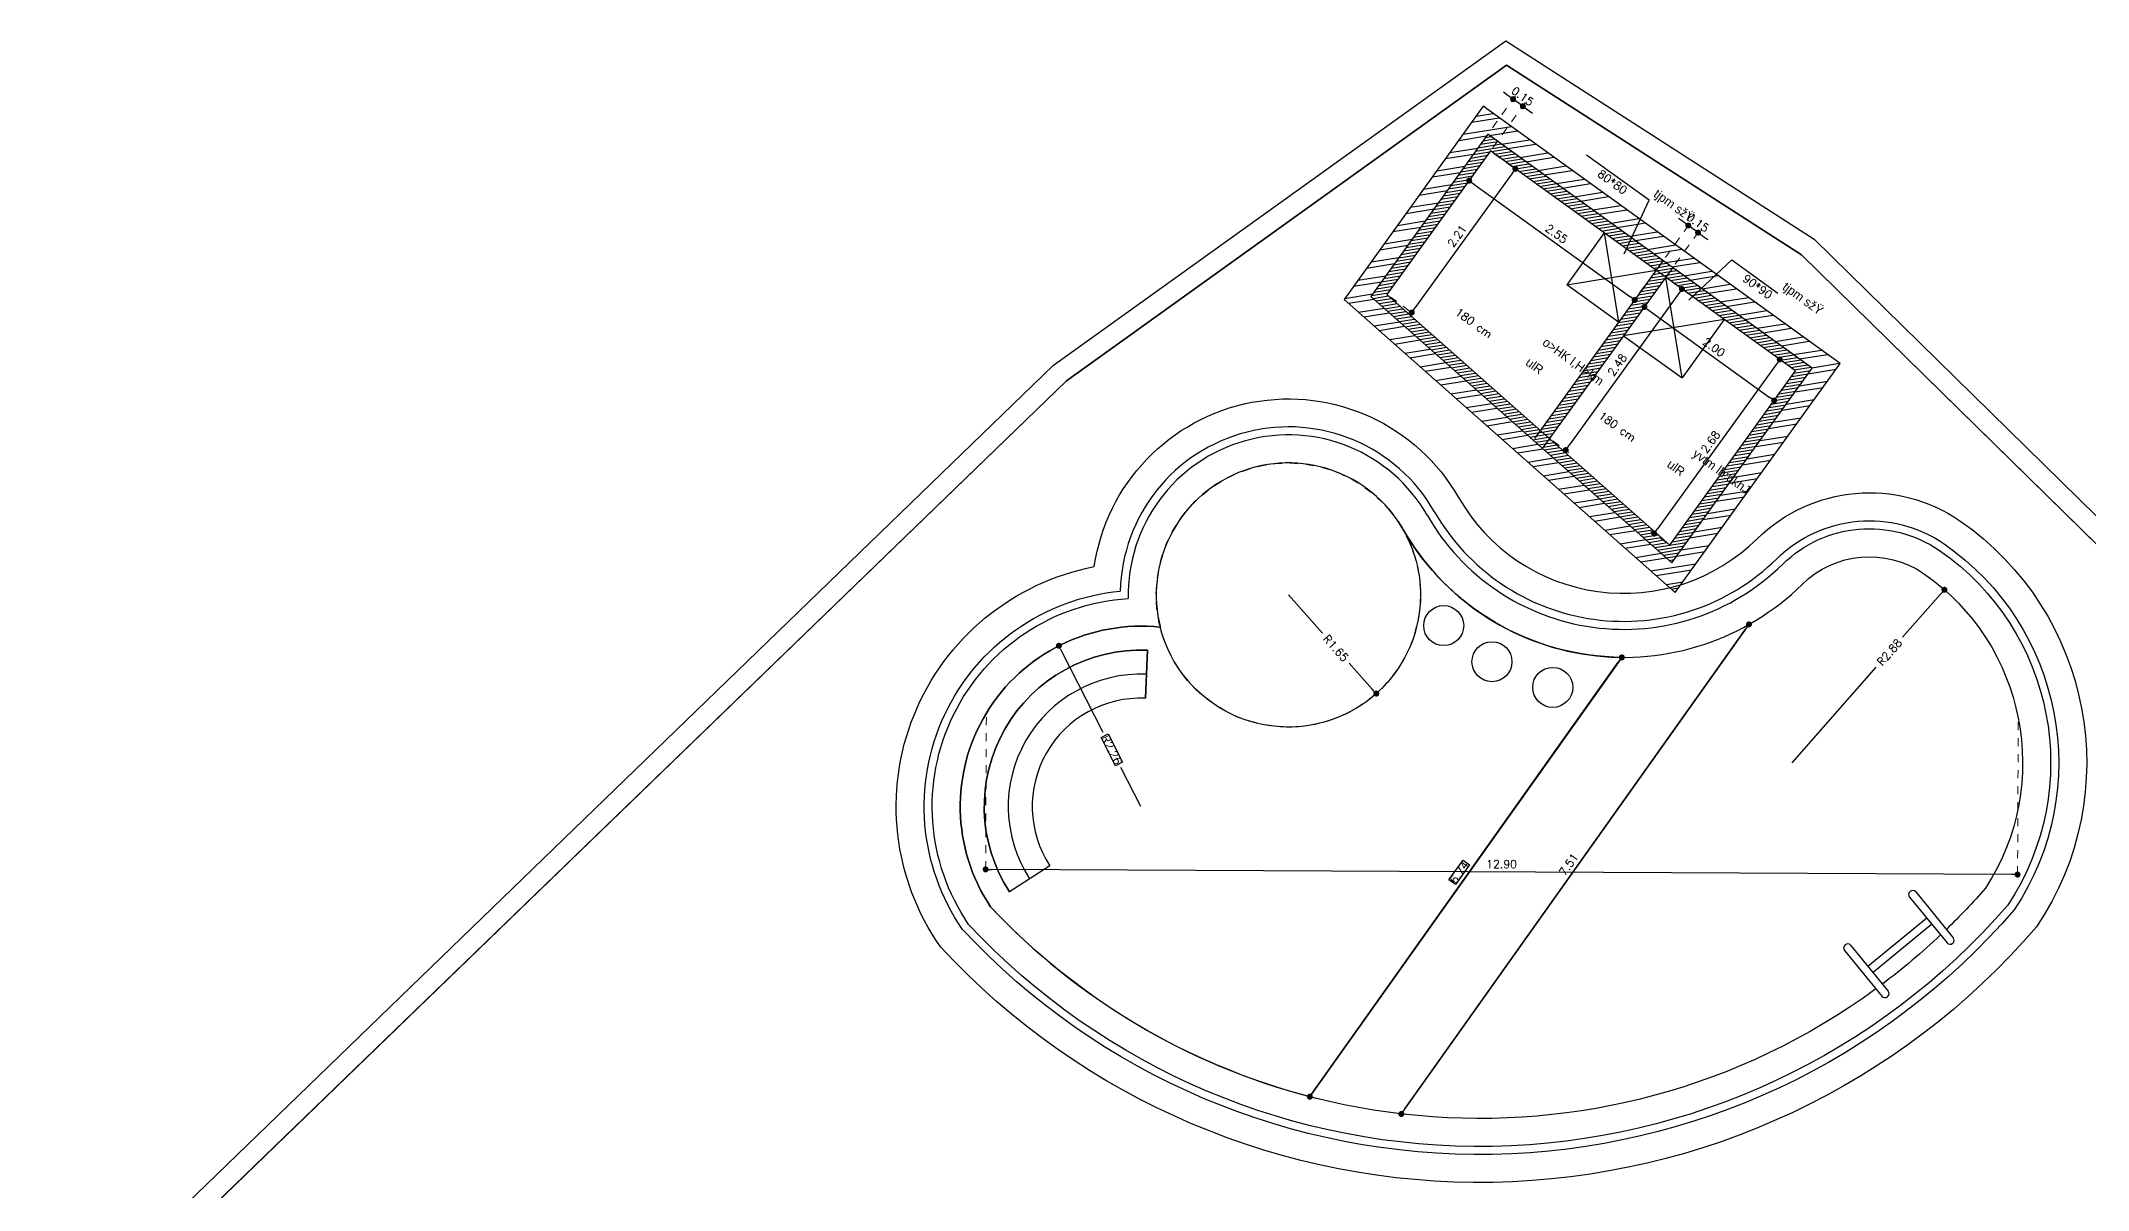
# Model space of a CAD drawing. Header units: metres. Extents: x 2217 to 2595, y -381 to -273.
# Drawn here: x 2531.58 to 2557.17, y -339.28 to -324.91 of the extents above; entities that cross this region are included whole.
import ezdxf

# ---------------------------------------------------------------- set-up
doc = ezdxf.new("R2010")
doc.units = ezdxf.units.M
doc.header["$LTSCALE"] = 0.5
doc.header["$MEASUREMENT"] = 0
doc.header["$PDMODE"] = 3
doc.header["$PDSIZE"] = -1
doc.linetypes.add('DASHED2', pattern=[0.375, 0.25, -0.125])
doc.linetypes.add('DOT2', pattern=[0.125, 0, -0.125])
for name, color, linetype in [('A-HAT', 25, 'Continuous'), ('A-POOL', 152, 'Continuous'), ('A-TXT', 3, 'Continuous')]:
    doc.layers.add(name, color=color, linetype=linetype)
doc.layers.add('A-Wall', color=7, linetype='Continuous', lineweight=30)
doc.styles.add('DM', font='XARB.shx')
doc.styles.add('ROMANS', font='romans.shx')
doc.dimstyles.new('dim50 new', dxfattribs={"dimscale": 50, "dimtxt": 0.002, "dimasz": 0.0015, "dimexe": 0.001, "dimexo": 0.001, "dimgap": 0.001, "dimtad": 1, "dimzin": 0, "dimdsep": 46, "dimtxsty": 'ROMANS', "dimblk": 'DOT', "dimcen": 0, "dimclrd": 5, "dimclre": 1, "dimclrt": 7, "dimadec": 0, "dimazin": 0, "dimtfac": 1, "dimtix": 1, "dimtmove": 2, "dimatfit": 3, "dimldrblk": 'DTICK', "dimfxl": 1, "dimtolj": 1, "dimtzin": 0, "dimlwe": 20, "dimarcsym": 0})
pattern_1 = [(9.203515, (816.0017, -1314.4477), (-0.031788424, 0.196191383), []), (9.203515, (816.0777, -1314.5025), (-0.031788424, 0.196191383), [])]
pattern_2 = [(9.2035155, (816.001703, -1314.44771), (-0.0059978158, 0.037017242), [])]

# ---------------------------------------------------------------- blocks, each defined once
blk = doc.blocks.new('_Dot')
at = {"color": 0, "linetype": 'ByBlock', "lineweight": -2}
blk.add_line((-0.5, 0), (-1, 0), dxfattribs=at)
at = {"color": 0, "linetype": 'ByBlock', "const_width": 0.5}
blk.add_lwpolyline([(-0.25, 0, 1), (0.25, 0, 1)], format="xyb", close=True, dxfattribs=at)
blk = doc.blocks.new('*D262')
at = {"layer": 'A-HAT', "color": 5, "lineweight": -2, "ltscale": 0.5, "transparency": 16777216}
for p, q in [((2547.174, -331.839), (2547.601, -332.317)), ((2548.223, -333.016), (2547.933, -332.691))]:
    blk.add_line(p, q, dxfattribs=at)
at = {"layer": 'DEFPOINTS', "color": 0, "ltscale": 0.5, "transparency": 16777216}
for p in [(2547.174, -331.839), (2548.273, -333.072)]:
    blk.add_point(p, dxfattribs=at)
at = {"layer": 'A-HAT', "color": 5, "lineweight": -2, "ltscale": 0.5, "transparency": 16777216, "xscale": 0.075, "yscale": 0.075, "zscale": 0.075, "rotation": 311.7055701037447}
blk.add_blockref('_Dot', (2548.273, -333.072), dxfattribs=at)
at = {"layer": 'A-HAT', "color": 7, "ltscale": 0.5, "transparency": 16777216, "insert": (2547.767, -332.504), "char_height": 0.1, "attachment_point": 5, "rotation": 311.7056, "style": 'ROMANS'}
blk.add_mtext('\\A1;R1.65', dxfattribs=at)
blk = doc.blocks.new('DTICK')
for p, q in [((-1.21, 0), (1.21, 0)), ((0, 1.21), (0, -1.21))]:
    blk.add_line(p, q)
at = {"color": 3}
blk.add_line((-0.63, -0.63), (0.63, 0.63), dxfattribs=at)
blk = doc.blocks.new('*D263')
at = {"layer": 'A-HAT', "color": 5, "lineweight": -2, "ltscale": 0.5, "transparency": 16777216}
for p, q in [((2544.34, -332.541), (2544.854, -333.552)), ((2545.329, -334.485), (2545.081, -333.997))]:
    blk.add_line(p, q, dxfattribs=at)
at = {"layer": 'DEFPOINTS', "color": 0, "ltscale": 0.5, "transparency": 16777216}
for p in [(2544.306, -332.474), (2545.329, -334.485)]:
    blk.add_point(p, dxfattribs=at)
at = {"layer": 'A-HAT', "color": 5, "lineweight": -2, "ltscale": 0.5, "transparency": 16777216, "xscale": 0.075, "yscale": 0.075, "zscale": 0.075, "rotation": 116.9450805327346}
blk.add_blockref('_Dot', (2544.306, -332.474), dxfattribs=at)
at = {"layer": 'A-HAT', "color": 7, "ltscale": 0.5, "transparency": 16777216, "insert": (2544.967, -333.775), "char_height": 0.1, "attachment_point": 5, "rotation": 296.9451, "style": 'ROMANS'}
blk.add_mtext('\\A1;R2.26', dxfattribs=at)
blk = doc.blocks.new('*D264')
at = {"layer": 'A-HAT', "color": 5, "lineweight": -2, "ltscale": 0.5, "transparency": 16777216}
for p, q in [((2555.324, -331.83), (2554.852, -332.367)), ((2553.473, -333.936), (2554.522, -332.743))]:
    blk.add_line(p, q, dxfattribs=at)
at = {"layer": 'DEFPOINTS', "color": 0, "ltscale": 0.5, "transparency": 16777216}
for p in [(2555.374, -331.774), (2553.473, -333.936)]:
    blk.add_point(p, dxfattribs=at)
at = {"layer": 'A-HAT', "color": 5, "lineweight": -2, "ltscale": 0.5, "transparency": 16777216, "xscale": 0.075, "yscale": 0.075, "zscale": 0.075, "rotation": 48.67147815650808}
blk.add_blockref('_Dot', (2555.374, -331.774), dxfattribs=at)
at = {"layer": 'A-HAT', "color": 7, "ltscale": 0.5, "transparency": 16777216, "insert": (2554.687, -332.555), "char_height": 0.1, "attachment_point": 5, "rotation": 48.6715, "style": 'ROMANS'}
blk.add_mtext('\\A1;R2.88', dxfattribs=at)
blk = doc.blocks.new('*D265')
at = {"layer": 'A-HAT', "color": 1, "linetype": 'DOT2', "lineweight": 20, "ltscale": 0.5, "transparency": 16777216}
for p, q in [((2543.399, -333.365), (2543.39, -335.32)), ((2556.297, -333.43), (2556.288, -335.385))]:
    blk.add_line(p, q, dxfattribs=at)
at = {"layer": 'A-HAT', "color": 5, "lineweight": -2, "ltscale": 0.5, "transparency": 16777216}
blk.add_line((2556.213, -335.335), (2543.465, -335.27), dxfattribs=at)
at = {"layer": 'DEFPOINTS', "color": 0, "ltscale": 0.5, "transparency": 16777216}
for p in [(2543.4, -333.315), (2556.298, -333.38), (2543.39, -335.27)]:
    blk.add_point(p, dxfattribs=at)
at = {"layer": 'A-HAT', "color": 5, "lineweight": -2, "ltscale": 0.5, "transparency": 16777216, "xscale": 0.075, "yscale": 0.075, "zscale": 0.075}
for p, rotation in [((2543.39, -335.27), 179.7089943844495), ((2556.288, -335.335), 359.7089943844495)]:
    blk.add_blockref('_Dot', p, dxfattribs=dict(at, rotation=rotation))
at = {"layer": 'A-HAT', "color": 7, "ltscale": 0.5, "transparency": 16777216, "insert": (2549.839, -335.203), "char_height": 0.1, "attachment_point": 5, "rotation": 359.709, "style": 'ROMANS'}
blk.add_mtext('\\A1;12.90', dxfattribs=at)
blk = doc.blocks.new('*D266')
at = {"layer": 'A-HAT', "color": 5, "lineweight": -2, "ltscale": 0.5, "transparency": 16777216}
blk.add_line((2547.485, -338.05), (2551.298, -332.68), dxfattribs=at)
at = {"layer": 'DEFPOINTS', "color": 0, "ltscale": 0.5, "transparency": 16777216}
for p in [(2551.342, -332.619), (2551.342, -332.619), (2547.442, -338.111)]:
    blk.add_point(p, dxfattribs=at)
at = {"layer": 'A-HAT', "color": 5, "lineweight": -2, "ltscale": 0.5, "transparency": 16777216, "xscale": 0.075, "yscale": 0.075, "zscale": 0.075}
for p, rotation in [((2551.342, -332.619), 54.62212161036442), ((2547.442, -338.111), 234.6221216103644)]:
    blk.add_blockref('_Dot', p, dxfattribs=dict(at, rotation=rotation))
at = {"layer": 'A-HAT', "color": 7, "ltscale": 0.5, "transparency": 16777216, "insert": (2549.31, -335.307), "char_height": 0.1, "attachment_point": 5, "rotation": 54.6221, "style": 'ROMANS'}
blk.add_mtext('\\A1;6.74', dxfattribs=at)
blk = doc.blocks.new('*D267')
at = {"layer": 'A-HAT', "color": 5, "lineweight": -2, "ltscale": 0.5, "transparency": 16777216}
blk.add_line((2548.629, -338.265), (2552.888, -332.268), dxfattribs=at)
at = {"layer": 'DEFPOINTS', "color": 0, "ltscale": 0.5, "transparency": 16777216}
for p in [(2552.931, -332.207), (2552.931, -332.207), (2548.586, -338.327)]:
    blk.add_point(p, dxfattribs=at)
at = {"layer": 'A-HAT', "color": 5, "lineweight": -2, "ltscale": 0.5, "transparency": 16777216, "xscale": 0.075, "yscale": 0.075, "zscale": 0.075}
for p, rotation in [((2552.931, -332.207), 54.62212161036656), ((2548.586, -338.327), 234.6221216103665)]:
    blk.add_blockref('_Dot', p, dxfattribs=dict(at, rotation=rotation))
at = {"layer": 'A-HAT', "color": 7, "ltscale": 0.5, "transparency": 16777216, "insert": (2550.677, -335.209), "char_height": 0.1, "attachment_point": 5, "rotation": 54.6221, "style": 'ROMANS'}
blk.add_mtext('\\A1;7.51', dxfattribs=at)
blk = doc.blocks.new('*D268')
at = {"layer": 'A-HAT', "color": 1, "linetype": 'DOT2', "lineweight": 20, "ltscale": 0.5, "transparency": 16777216}
for p, q in [((2549.742, -326.318), (2550.052, -326.541)), ((2548.447, -328.113), (2548.756, -328.337))]:
    blk.add_line(p, q, dxfattribs=at)
at = {"layer": 'A-HAT', "color": 5, "lineweight": -2, "ltscale": 0.5, "transparency": 16777216}
blk.add_line((2549.967, -326.573), (2548.76, -328.247), dxfattribs=at)
at = {"layer": 'DEFPOINTS', "color": 0, "ltscale": 0.5, "transparency": 16777216}
for p in [(2549.701, -326.288), (2548.406, -328.084), (2548.716, -328.308)]:
    blk.add_point(p, dxfattribs=at)
at = {"layer": 'A-HAT', "color": 5, "lineweight": -2, "ltscale": 0.5, "transparency": 16777216, "xscale": 0.075, "yscale": 0.075, "zscale": 0.075}
for p, rotation in [((2550.011, -326.512), 54.20351547663004), ((2548.716, -328.308), 234.2035154766301)]:
    blk.add_blockref('_Dot', p, dxfattribs=dict(at, rotation=rotation))
at = {"layer": 'A-HAT', "color": 7, "ltscale": 0.5, "transparency": 16777216, "insert": (2549.282, -327.351), "char_height": 0.1, "attachment_point": 5, "rotation": 54.2035, "style": 'ROMANS'}
blk.add_mtext('\\A1;2.21', dxfattribs=at)
blk = doc.blocks.new('*D269')
at = {"layer": 'A-HAT', "color": 1, "linetype": 'DOT2', "lineweight": 20, "ltscale": 0.5, "transparency": 16777216}
for p, q in [((2549.672, -326.329), (2549.404, -326.7)), ((2551.74, -327.82), (2551.473, -328.191))]:
    blk.add_line(p, q, dxfattribs=at)
at = {"layer": 'A-HAT', "color": 5, "lineweight": -2, "ltscale": 0.5, "transparency": 16777216}
blk.add_line((2549.494, -326.703), (2551.441, -328.107), dxfattribs=at)
at = {"layer": 'DEFPOINTS', "color": 0, "ltscale": 0.5, "transparency": 16777216}
for p in [(2549.701, -326.288), (2551.769, -327.78), (2551.502, -328.151)]:
    blk.add_point(p, dxfattribs=at)
at = {"layer": 'A-HAT', "color": 5, "lineweight": -2, "ltscale": 0.5, "transparency": 16777216, "xscale": 0.075, "yscale": 0.075, "zscale": 0.075}
for p, rotation in [((2549.434, -326.659), 144.2035154766332), ((2551.502, -328.151), 324.2035154766332)]:
    blk.add_blockref('_Dot', p, dxfattribs=dict(at, rotation=rotation))
at = {"layer": 'A-HAT', "color": 7, "ltscale": 0.5, "transparency": 16777216, "insert": (2550.526, -327.324), "char_height": 0.1, "attachment_point": 5, "rotation": 324.2035, "style": 'ROMANS'}
blk.add_mtext('\\A1;2.55', dxfattribs=at)
blk = doc.blocks.new('*D270')
at = {"layer": 'A-HAT', "color": 1, "linetype": 'DOT2', "lineweight": 20, "ltscale": 0.5, "transparency": 16777216}
for p, q in [((2551.862, -327.908), (2551.594, -328.279)), ((2553.484, -329.078), (2553.217, -329.449))]:
    blk.add_line(p, q, dxfattribs=at)
at = {"layer": 'A-HAT', "color": 5, "lineweight": -2, "ltscale": 0.5, "transparency": 16777216}
blk.add_line((2551.684, -328.282), (2553.185, -329.364), dxfattribs=at)
at = {"layer": 'DEFPOINTS', "color": 0, "ltscale": 0.5, "transparency": 16777216}
for p in [(2551.891, -327.868), (2553.513, -329.037), (2553.246, -329.408)]:
    blk.add_point(p, dxfattribs=at)
at = {"layer": 'A-HAT', "color": 5, "lineweight": -2, "ltscale": 0.5, "transparency": 16777216, "xscale": 0.075, "yscale": 0.075, "zscale": 0.075}
for p, rotation in [((2551.624, -328.238), 144.2035154766332), ((2553.246, -329.408), 324.2035154766332)]:
    blk.add_blockref('_Dot', p, dxfattribs=dict(at, rotation=rotation))
at = {"layer": 'A-HAT', "color": 7, "ltscale": 0.5, "transparency": 16777216, "insert": (2552.493, -328.742), "char_height": 0.1, "attachment_point": 5, "rotation": 324.2035, "style": 'ROMANS'}
blk.add_mtext('\\A1;2.00', dxfattribs=at)
blk = doc.blocks.new('*D271')
at = {"layer": 'A-HAT', "color": 5, "lineweight": -2, "ltscale": 0.5, "transparency": 16777216}
blk.add_line((2553.272, -328.956), (2551.789, -331.011), dxfattribs=at)
at = {"layer": 'A-HAT', "color": 1, "linetype": 'DOT2', "lineweight": 20, "ltscale": 0.5, "transparency": 16777216}
for p, q in [((2553.473, -329.008), (2553.275, -328.866)), ((2551.903, -331.185), (2551.705, -331.043))]:
    blk.add_line(p, q, dxfattribs=at)
at = {"layer": 'DEFPOINTS', "color": 0, "ltscale": 0.5, "transparency": 16777216}
for p in [(2553.513, -329.037), (2551.746, -331.072), (2551.943, -331.215)]:
    blk.add_point(p, dxfattribs=at)
at = {"layer": 'A-HAT', "color": 5, "lineweight": -2, "ltscale": 0.5, "transparency": 16777216, "xscale": 0.075, "yscale": 0.075, "zscale": 0.075}
for p, rotation in [((2553.316, -328.895), 54.20351547663004), ((2551.746, -331.072), 234.2035154766301)]:
    blk.add_blockref('_Dot', p, dxfattribs=dict(at, rotation=rotation))
at = {"layer": 'A-HAT', "color": 7, "ltscale": 0.5, "transparency": 16777216, "insert": (2552.45, -329.925), "char_height": 0.1, "attachment_point": 5, "rotation": 54.2035, "style": 'ROMANS'}
blk.add_mtext('\\A1;2.68', dxfattribs=at)
blk = doc.blocks.new('*D272')
at = {"layer": 'A-HAT', "color": 1, "linetype": 'DOT2', "lineweight": 20, "ltscale": 0.5, "transparency": 16777216}
for p, q in [((2551.886, -327.618), (2552.202, -327.18)), ((2552.008, -327.705), (2552.324, -327.267))]:
    blk.add_line(p, q, dxfattribs=at)
at = {"layer": 'A-HAT', "color": 5, "lineweight": -2, "ltscale": 0.5, "transparency": 16777216}
for p, q in [((2552.112, -327.176), (2552.051, -327.132)), ((2552.295, -327.308), (2552.173, -327.22)), ((2552.355, -327.352), (2552.416, -327.396))]:
    blk.add_line(p, q, dxfattribs=at)
at = {"layer": 'DEFPOINTS', "color": 0, "ltscale": 0.5, "transparency": 16777216}
for p in [(2552.173, -327.22), (2551.857, -327.658), (2551.979, -327.746)]:
    blk.add_point(p, dxfattribs=at)
at = {"layer": 'A-HAT', "color": 5, "lineweight": -2, "ltscale": 0.5, "transparency": 16777216, "xscale": 0.075, "yscale": 0.075, "zscale": 0.075}
for p, rotation in [((2552.173, -327.22), 324.2035154766332), ((2552.295, -327.308), 144.2035154766332)]:
    blk.add_blockref('_Dot', p, dxfattribs=dict(at, rotation=rotation))
at = {"layer": 'A-HAT', "color": 7, "ltscale": 0.5, "transparency": 16777216, "insert": (2552.292, -327.183), "char_height": 0.1, "attachment_point": 5, "rotation": 324.2035, "style": 'ROMANS'}
blk.add_mtext('\\A1;0.15', dxfattribs=at)
blk = doc.blocks.new('*D273')
at = {"layer": 'A-HAT', "color": 1, "linetype": 'DOT2', "lineweight": 20, "ltscale": 0.5, "transparency": 16777216}
for p, q in [((2549.609, -326.16), (2550.012, -325.6)), ((2549.73, -326.248), (2550.134, -325.688))]:
    blk.add_line(p, q, dxfattribs=at)
at = {"layer": 'A-HAT', "color": 5, "lineweight": -2, "ltscale": 0.5, "transparency": 16777216}
for p, q in [((2549.922, -325.597), (2549.861, -325.553)), ((2550.105, -325.729), (2549.983, -325.641)), ((2550.165, -325.773), (2550.226, -325.816))]:
    blk.add_line(p, q, dxfattribs=at)
at = {"layer": 'DEFPOINTS', "color": 0, "ltscale": 0.5, "transparency": 16777216}
for p in [(2549.983, -325.641), (2549.579, -326.201), (2549.701, -326.288)]:
    blk.add_point(p, dxfattribs=at)
at = {"layer": 'A-HAT', "color": 5, "lineweight": -2, "ltscale": 0.5, "transparency": 16777216, "xscale": 0.075, "yscale": 0.075, "zscale": 0.075}
for p, rotation in [((2549.983, -325.641), 324.2035154766332), ((2550.105, -325.729), 144.2035154766332)]:
    blk.add_blockref('_Dot', p, dxfattribs=dict(at, rotation=rotation))
at = {"layer": 'A-HAT', "color": 7, "ltscale": 0.5, "transparency": 16777216, "insert": (2550.102, -325.604), "char_height": 0.1, "attachment_point": 5, "rotation": 324.2035, "style": 'ROMANS'}
blk.add_mtext('\\A1;0.15', dxfattribs=at)
blk = doc.blocks.new('*D274')
at = {"layer": 'A-HAT', "color": 1, "linetype": 'DOT2', "lineweight": 20, "ltscale": 0.5, "transparency": 16777216}
for p, q in [((2551.932, -327.897), (2552.133, -328.042)), ((2550.479, -329.912), (2550.68, -330.057))]:
    blk.add_line(p, q, dxfattribs=at)
at = {"layer": 'A-HAT', "color": 5, "lineweight": -2, "ltscale": 0.5, "transparency": 16777216}
blk.add_line((2552.049, -328.074), (2550.683, -329.967), dxfattribs=at)
at = {"layer": 'DEFPOINTS', "color": 0, "ltscale": 0.5, "transparency": 16777216}
for p in [(2551.891, -327.868), (2550.438, -329.882), (2550.64, -330.028)]:
    blk.add_point(p, dxfattribs=at)
at = {"layer": 'A-HAT', "color": 5, "lineweight": -2, "ltscale": 0.5, "transparency": 16777216, "xscale": 0.075, "yscale": 0.075, "zscale": 0.075}
for p, rotation in [((2552.093, -328.013), 54.20351547663004), ((2550.64, -330.028), 234.2035154766301)]:
    blk.add_blockref('_Dot', p, dxfattribs=dict(at, rotation=rotation))
at = {"layer": 'A-HAT', "color": 7, "ltscale": 0.5, "transparency": 16777216, "insert": (2551.285, -328.962), "char_height": 0.1, "attachment_point": 5, "rotation": 54.2035, "style": 'ROMANS'}
blk.add_mtext('\\A1;2.48', dxfattribs=at)

msp = doc.modelspace()

# ---------------------------------------------------------------- hatches: boundary and pattern name
at = {"layer": 'A-HAT', "ltscale": 0.5}
h = msp.add_hatch(dxfattribs=at)
h.set_pattern_fill('ANSI32', color=256, scale=0.53, angle=-35.79648)
h.set_pattern_definition(pattern_1)
h.paths.add_polyline_path([(2554.0717, -328.9469), (2552.5226, -327.8298), (2552.3371, -328.0042), (2553.7227, -329.0034), (2551.9679, -331.4367), (2548.2049, -328.1066), (2549.6672, -326.0789), (2551.4641, -327.3747), (2551.571, -327.1436), (2549.6106, -325.7299), (2547.8698, -328.1439), (2552.0091, -331.807)])
h = msp.add_hatch(dxfattribs=at)
h.set_pattern_fill('ANSI31', color=256, scale=0.3, angle=-35.79648)
h.set_pattern_definition(pattern_2)
h.paths.add_polyline_path([(2553.7227, -329.0034), (2552.3371, -328.0042), (2552.2258, -328.1089), (2553.5132, -329.0373), (2551.9432, -331.2145), (2548.4059, -328.0842), (2549.7011, -326.2883), (2551.3999, -327.5133), (2551.4641, -327.3747), (2549.6672, -326.0789), (2548.2049, -328.1066), (2551.9679, -331.4367)])
h = msp.add_hatch(dxfattribs=at)
h.set_pattern_fill('ANSI32', color=256, scale=0.53, angle=-35.79648)
h.set_pattern_definition(pattern_1)
h.paths.add_polyline_path([(2552.5226, -327.8298), (2551.571, -327.1436), (2551.4641, -327.3747), (2552.3371, -328.0042)], flags=17)
h = msp.add_hatch(dxfattribs=at)
h.set_pattern_fill('ANSI31', color=256, scale=0.3, angle=-35.79648)
h.set_pattern_definition(pattern_2)
h.paths.add_polyline_path([(2551.8571, -327.6581), (2551.4641, -327.3747), (2551.3999, -327.5133), (2551.7694, -327.7798)], flags=17)
h = msp.add_hatch(dxfattribs=at)
h.set_pattern_fill('ANSI31', color=256, scale=0.3, angle=-35.79648)
h.set_pattern_definition(pattern_2)
h.paths.add_polyline_path([(2551.9788, -327.7459), (2551.8571, -327.6581), (2551.7694, -327.7798), (2551.891, -327.8675)], flags=17)
h = msp.add_hatch(dxfattribs=at)
h.set_pattern_fill('ANSI31', color=256, scale=0.3, angle=-35.79648)
h.set_pattern_definition(pattern_2)
h.paths.add_polyline_path([(2552.3371, -328.0042), (2551.9788, -327.7459), (2551.891, -327.8675), (2552.2258, -328.1089)], flags=17)
h = msp.add_hatch(dxfattribs=at)
h.set_pattern_fill('ANSI31', color=256, scale=0.3, angle=-35.79648)
h.set_pattern_definition(pattern_2)
h.paths.add_polyline_path([(2551.891, -327.8675), (2551.7694, -327.7798), (2550.3251, -329.7826), (2550.438, -329.8825)], flags=17)

# ---------------------------------------------------------------- linework, layer by layer
for p, q in [((2551.1205, -327.3119), (2550.6526, -327.9607)), ((2551.1205, -327.3119), (2551.3015, -328.4287)), ((2551.8571, -327.6581), (2550.2515, -329.8846)), ((2551.9788, -327.7459), (2550.3586, -329.9926)), ((2550.6526, -327.9607), (2551.7694, -327.7798)), ((2551.3015, -328.4287), (2550.6526, -327.9607)), ((2552.0946, -329.1239), (2551.891, -327.8675)), ((2552.621, -328.3939), (2551.3646, -328.5975)), ((2552.621, -328.3939), (2552.0946, -329.1239)), ((2551.3646, -328.5975), (2552.0946, -329.1239))]:
    msp.add_line(p, q, dxfattribs=at)
for points in [[(2554.0717, -328.9469), (2549.6106, -325.7299), (2547.8698, -328.1439), (2552.0091, -331.807)], [(2553.7227, -329.0034), (2549.6672, -326.0789), (2548.2049, -328.1066), (2551.9679, -331.4367)], [(2553.5132, -329.0373), (2549.7011, -326.2883), (2548.4059, -328.0842), (2551.9432, -331.2145)]]:
    msp.add_lwpolyline(points, close=True, dxfattribs=at)
for centre in [(2549.1151, -332.2217), (2549.7188, -332.6736), (2550.4785, -332.9946)]:
    msp.add_circle(centre, 0.25, dxfattribs=at)
at = {"layer": 'A-POOL', "ltscale": 0.5}
for p, q in [((2552.9312, -332.2069), (2548.5858, -338.3265)), ((2551.3419, -332.6186), (2547.442, -338.1107))]:
    msp.add_line(p, q, dxfattribs=at)
at = {"layer": 'A-POOL', "color": 31, "ltscale": 0.5, "true_color": 0xfecc66}
for p, q in [((2545.3869, -333.1304), (2545.4127, -332.5309)), ((2544.1914, -335.2241), (2543.6882, -335.551))]:
    msp.add_line(p, q, dxfattribs=at)
at = {"layer": 'A-POOL', "color": 32, "true_color": 0xcd6928}
for p, q in [((2554.9379, -335.6153), (2555.4068, -336.1869)), ((2555.0152, -335.5518), (2555.4841, -336.1235)), ((2555.154, -335.8786), (2554.4181, -336.4823)), ((2555.2174, -335.956), (2554.4815, -336.5596)), ((2554.1247, -336.2823), (2554.5936, -336.8539)), ((2554.202, -336.2189), (2554.6709, -336.7905))]:
    msp.add_line(p, q, dxfattribs=at)
at = {"layer": 'A-POOL', "ltscale": 0.5}
for points in [[(2549.3016, -330.6213, 0.4917773), (2553.0347, -331.1357, -0.3587158), (2555.5674, -330.9114, -0.4101737), (2556.526, -335.9885, -0.4479299), (2542.8259, -336.2393, -0.5434063), (2544.7484, -331.4847, -0.712722), (2549.3016, -330.6213)], [(2548.9978, -330.7951, 0.4917774), (2553.2802, -331.3852, -0.3585641), (2555.3689, -331.1996, -0.4083017), (2556.2469, -335.7763, -0.446391), (2543.0993, -336.0193, -0.572218), (2545.0732, -331.7912)], [(2548.911, -330.8448, 0.4917774), (2553.3503, -331.4565, -0.3585099), (2555.3122, -331.282, -0.4077034), (2556.167, -335.7157, -0.4459176), (2543.1775, -335.9566, -0.5828985), (2545.1732, -331.8838)], [(2548.6072, -331.0186, 0.4917774), (2553.5957, -331.706, -0.3582601), (2555.1137, -331.5703, -0.4053327), (2555.8872, -335.5042, -0.0211847), (2555.3989, -336.0195, -0.0211847)], [(2554.5187, -336.7627, -0.3791353), (2543.452, -335.7377, -0.6366359), (2545.5728, -332.2424)]]:
    msp.add_lwpolyline(points, format="xyb", dxfattribs=at)
at = {"layer": 'A-POOL', "color": 32, "ltscale": 0.5, "true_color": 0xcd6928}
msp.add_lwpolyline([(2555.3265, -336.0889, -0.0284135), (2554.5991, -336.703)], format="xyb", dxfattribs=at)
at = {"layer": 'A-POOL', "color": 30, "linetype": 'DASHED2', "ltscale": 0.5, "true_color": 0xf26722}
msp.add_circle((2547.174, -331.8388), 1.6513, dxfattribs=at)
at = {"layer": 'A-POOL', "ltscale": 0.5}
for radius, start, end in [(2.1013, 29.78095, 178.70154), (2.0013, 29.78095, 181.28679), (1.6513, 29.78091, 194.47898)]:
    msp.add_arc((2547.174, -331.8388), radius, start, end, dxfattribs=at)
at = {"layer": 'A-POOL', "color": 31, "ltscale": 0.5, "true_color": 0xfecc66}
for radius in [1.9562, 1.6562, 1.3562]:
    msp.add_arc((2545.3286, -334.4853), radius, 87.53707, 213.0096, dxfattribs=at)
at = {"layer": 'A-POOL', "color": 32, "true_color": 0xcd6928}
for centre, start, end in [((2554.9766, -335.5835), 39.36111, 219.36111), ((2554.1634, -336.2506), 39.36111, 219.36111), ((2555.4455, -336.1552), 219.36111, 39.36111), ((2554.6323, -336.8222), 219.36111, 39.36111)]:
    msp.add_arc(centre, 0.05, start, end, dxfattribs=at)
at = {"layer": 'A-TXT', "ltscale": 1.5}
for p, q in [((2551.6823, -326.9032), (2550.9021, -326.3406)), ((2551.3723, -327.5729), (2551.6823, -326.9032)), ((2552.178, -328.1539), (2552.7155, -327.6483)), ((2552.7155, -327.6483), (2553.293, -328.0647))]:
    msp.add_line(p, q, dxfattribs=at)
at = {"layer": 'A-Wall', "ltscale": 0.5}
for p, q in [((2544.2401, -328.9677), (2549.8931, -324.9127)), ((2549.8931, -324.9127), (2553.7444, -327.3894)), ((2544.4008, -329.1601), (2549.9008, -325.2148)), ((2549.9008, -325.2148), (2553.5876, -327.5858)), ((2553.7444, -327.3894), (2575.8427, -349.0743)), ((2553.5876, -327.5858), (2575.4884, -349.0769)), ((2516.8951, -355.4147), (2544.2401, -328.9677)), ((2517.2498, -355.4194), (2544.4008, -329.1601))]:
    msp.add_line(p, q, dxfattribs=at)
msp.add_lwpolyline([(2566.7451, -340.4971), (2553.5876, -327.5858), (2549.9008, -325.2148), (2544.4008, -329.1601), (2532.8741, -340.3082)], dxfattribs=at)
msp.add_lwpolyline([(2566.7451, -340.4971), (2553.5876, -327.5858), (2549.9008, -325.2148), (2544.4008, -329.1601), (2532.8741, -340.3082)], dxfattribs=at)
for points in [[(2551.3419, -332.6186, -0.2669089), (2548.6072, -331.0186, -0.1306803), (2548.8253, -331.8388, -0.8835967), (2545.5728, -332.2424, 0.6366359), (2543.452, -335.7377, 0.1412233), (2547.442, -338.1107)], [(2548.8651, -332.2217, -1), (2549.3651, -332.2217, -1)], [(2545.3869, -333.1304, 0.6096395), (2544.1914, -335.2241), (2543.6882, -335.551, -0.6096395), (2545.4127, -332.5309)], [(2549.4688, -332.6736, -1), (2549.9688, -332.6736, -1)], [(2550.2285, -332.9946, -1), (2550.7285, -332.9946, -1)]]:
    msp.add_lwpolyline(points, format="xyb", close=True, dxfattribs=at)
for points in [[(2545.1025, -333.9301), (2545.0134, -333.9754), (2544.8321, -333.6189), (2544.9213, -333.5736)], [(2549.1814, -335.4021), (2549.3579, -335.1536), (2549.4394, -335.2115), (2549.263, -335.46)]]:
    msp.add_lwpolyline(points, close=True, dxfattribs=at)

# ---------------------------------------------------------------- texts
at = {"layer": 'A-HAT', "color": 7, "style": 'ROMANS'}
for s, p in [('80*80', (2551.0292, -326.5965)), ('90*90', (2552.8427, -327.9042)), ('180 cm', (2549.2482, -328.325)), ('180 cm', (2551.0412, -329.618))]:
    msp.add_text(s, height=0.1, rotation=324.20352, dxfattribs=at).set_placement(p)
at = {"layer": 'A-TXT', "ltscale": 1.5, "style": 'DM'}
for s, p in [('tjpm sžŸ', (2551.729, -326.8491)), ('tjpm sžŸ', (2553.3396, -328.0106)), ('o>HK l,H>km', (2550.3389, -328.705)), ('ulR', (2550.1283, -328.9551)), ('yvtm lh:dkhJ', (2552.216, -330.0969)), ('ulR', (2551.8957, -330.2295))]:
    msp.add_text(s, height=0.1125, rotation=324.20352, dxfattribs=at).set_placement(p)

# ---------------------------------------------------------------- dimensions: what is measured, and where the dimension line sits
at = {"layer": 'A-HAT', "ltscale": 0.5}
for base, p1, p2, angle, picture, middle in [((2549.983, -325.6409), (2549.7011, -326.2883), (2549.5794, -326.2005), 324.20352, '*D273', (2550.1023, -325.6037)), ((2548.7159, -328.3078), (2549.7011, -326.2883), (2548.4059, -328.0842), 54.20352, '*D268', (2549.2824, -327.3513)), ((2551.5019, -328.1507), (2549.7011, -326.2883), (2551.7694, -327.7798), 324.20352, '*D269', (2550.5262, -327.3238)), ((2552.1729, -327.2202), (2551.9788, -327.7459), (2551.8571, -327.6581), 324.20352, '*D272', (2552.2923, -327.1829)), ((2550.6396, -330.0279), (2551.891, -327.8675), (2550.438, -329.8825), 54.20352, '*D274', (2551.285, -328.9619)), ((2553.2458, -329.4083), (2551.891, -327.8675), (2553.5132, -329.0373), 324.20352, '*D270', (2552.4932, -328.7422)), ((2551.7456, -331.072), (2553.5132, -329.0373), (2551.9432, -331.2145), 54.20352, '*D271', (2552.4495, -329.9249))]:
    dim = msp.add_linear_dim(base=base, p1=p1, p2=p2, angle=angle, dimstyle='dim50 new', dxfattribs=at)
    dim.commit()
    dim.dimension.update_dxf_attribs({"geometry": picture, "text_midpoint": middle})
for center, mpoint, picture, middle in [((2547.174, -331.8388), (2548.2726, -333.0717), '*D262', (2547.7669, -332.5041)), ((2553.4728, -333.9359), (2555.374, -331.774), '*D264', (2554.6871, -332.555)), ((2545.3286, -334.4853), (2544.3063, -332.4741), '*D263', (2544.9673, -333.7745))]:
    dim = msp.add_radius_dim(center=center, mpoint=mpoint, dimstyle='dim50 new', dxfattribs=at)
    dim.commit()
    dim.dimension.update_dxf_attribs({"geometry": picture, "text_midpoint": middle, "dimtype": 164})
for p1, p2, distance, picture, middle in [((2548.5858, -338.3265), (2552.9312, -332.2069), 0, '*D267', (2550.677, -335.2088)), ((2547.442, -338.1107), (2551.3419, -332.6186), 0, '*D266', (2549.3104, -335.3068)), ((2556.2977, -333.3805), (2543.3997, -333.315), 1.9549, '*D265', (2549.8393, -335.2027))]:
    dim = msp.add_aligned_dim(p1=p1, p2=p2, distance=distance, dimstyle='dim50 new', dxfattribs=at)
    dim.commit()
    dim.dimension.update_dxf_attribs({"geometry": picture, "text_midpoint": middle})

doc.saveas('drawing.dxf')
